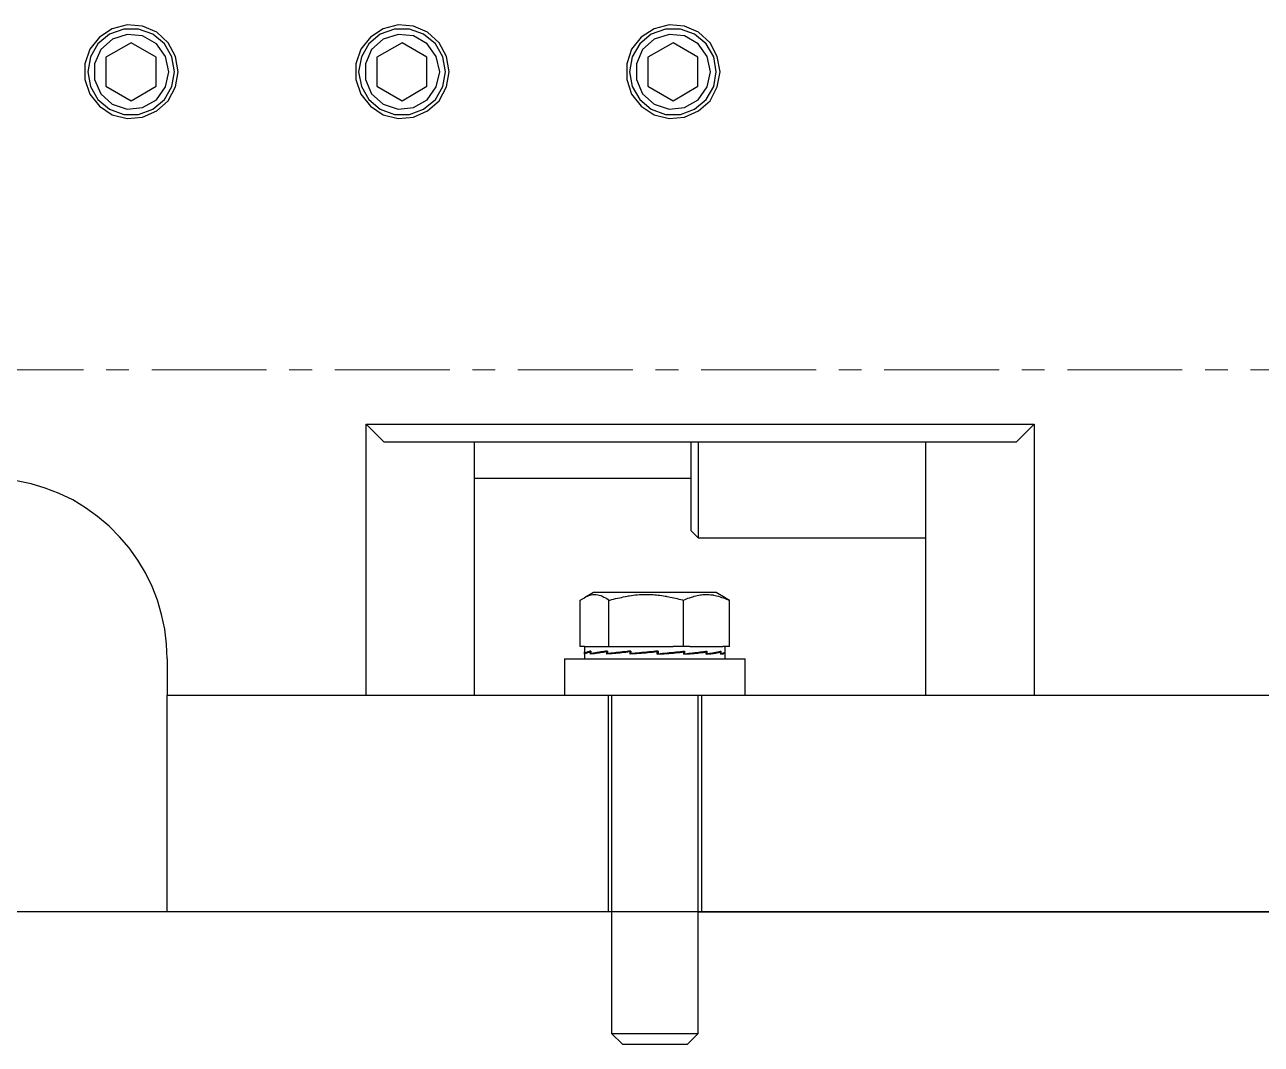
# Model space of a CAD drawing. Header units: millimetres. Extents: x -211 to 45495, y 24 to 52952.
# Drawn here: x 9509.3 to 9851.7, y 33932.7 to 34214.8 of the extents above; entities that cross this region are included whole.
import ezdxf

# ---------------------------------------------------------------- set-up
doc = ezdxf.new("R2010")
doc.units = ezdxf.units.MM
doc.linetypes.add('CENTER', pattern=[50.7, 31.8, -6.3, 6.3, -6.3])
doc.layers.add('Layer2', color=7, linetype='Continuous')

# ---------------------------------------------------------------- blocks, each defined once
blk = doc.blocks.new('BLKF2389')
at = {"layer": 'Layer2', "color": 3, "linetype": 'Continuous', "lineweight": 25}
blk.add_line((10063.79, 33969.27), (8863.79, 33969.27), dxfattribs=at)
blk = doc.blocks.new('BLKF2522')
at = {"layer": 'Layer2', "color": 3, "linetype": 'Continuous', "lineweight": 25}
for p, q in [((9507.03, 34088.62), (9502.9, 34089.14)), ((9511.08, 34087.76), (9507.03, 34088.62)), ((9515.04, 34086.56), (9511.08, 34087.76)), ((9518.91, 34085.09), (9515.04, 34086.56)), ((9522.62, 34083.28), (9518.91, 34085.09)), ((9526.15, 34081.13), (9522.62, 34083.28)), ((9529.51, 34078.72), (9526.15, 34081.13)), ((9532.69, 34076.05), (9529.51, 34078.72)), ((9535.62, 34073.12), (9532.69, 34076.05)), ((9538.29, 34070.02), (9535.62, 34073.12)), ((9540.61, 34066.66), (9538.29, 34070.02)), ((9542.77, 34063.13), (9540.61, 34066.66)), ((9544.58, 34059.34), (9542.77, 34063.13)), ((9546.13, 34055.55), (9544.58, 34059.34)), ((9547.24, 34051.59), (9546.13, 34055.55)), ((9548.11, 34047.55), (9547.24, 34051.59)), ((9548.62, 34043.41), (9548.11, 34047.55)), ((9548.79, 34039.28), (9548.62, 34043.41))]:
    blk.add_line(p, q, dxfattribs=at)
blk = doc.blocks.new('BLKF2638')
at = {"layer": 'Layer2', "color": 3, "linetype": 'Continuous', "lineweight": 25}
for p, q in [((9683.56, 34210.82), (9680.38, 34207.89)), ((9687.7, 34212.11), (9683.56, 34210.82)), ((9692, 34211.68), (9687.7, 34212.11)), ((9695.79, 34209.53), (9692, 34211.68)), ((9680.38, 34207.89), (9678.66, 34203.93)), ((9698.29, 34206), (9695.79, 34209.53)), ((9678.66, 34203.93), (9678.66, 34199.62)), ((9699.15, 34201.78), (9698.29, 34206)), ((9678.66, 34199.62), (9680.38, 34195.66)), ((9695.79, 34194.03), (9698.29, 34197.56)), ((9680.38, 34195.66), (9683.56, 34192.82)), ((9692, 34191.87), (9695.79, 34194.03)), ((9683.56, 34192.82), (9687.7, 34191.44)), ((9687.7, 34191.44), (9692, 34191.87))]:
    blk.add_line(p, q, dxfattribs=at)
blk = doc.blocks.new('BLKF2639')
at = {"layer": 'Layer2', "color": 3, "linetype": 'Continuous', "lineweight": 25}
for p, q in [((9682.79, 34212.2), (9679.6, 34209.53)), ((9686.75, 34213.57), (9682.79, 34212.2)), ((9690.88, 34213.57), (9686.75, 34213.57)), ((9694.76, 34212.2), (9690.88, 34213.57)), ((9697.94, 34209.53), (9694.76, 34212.2)), ((9679.6, 34209.53), (9677.54, 34205.91)), ((9700.1, 34205.91), (9697.94, 34209.53)), ((9677.54, 34205.91), (9676.76, 34201.78)), ((9700.79, 34201.78), (9700.1, 34205.91)), ((9676.76, 34201.78), (9677.54, 34197.73)), ((9677.54, 34197.73), (9679.6, 34194.11)), ((9697.94, 34194.11), (9700.1, 34197.73)), ((9679.6, 34194.11), (9682.79, 34191.44)), ((9694.76, 34191.44), (9697.94, 34194.11)), ((9682.79, 34191.44), (9686.75, 34189.98)), ((9686.75, 34189.98), (9690.88, 34189.98)), ((9690.88, 34189.98), (9694.76, 34191.44))]:
    blk.add_line(p, q, dxfattribs=at)
blk = doc.blocks.new('BLKF2640')
at = {"layer": 'Layer2', "color": 3, "linetype": 'Continuous', "lineweight": 25}
for p, q in [((9608.56, 34210.82), (9605.37, 34207.89)), ((9612.69, 34212.11), (9608.56, 34210.82)), ((9617, 34211.68), (9612.69, 34212.11)), ((9620.79, 34209.53), (9617, 34211.68)), ((9605.37, 34207.89), (9603.65, 34203.93)), ((9623.28, 34206), (9620.79, 34209.53)), ((9603.65, 34203.93), (9603.65, 34199.62)), ((9624.23, 34201.78), (9623.28, 34206)), ((9603.65, 34199.62), (9605.37, 34195.66)), ((9620.79, 34194.03), (9623.28, 34197.56)), ((9605.37, 34195.66), (9608.56, 34192.82)), ((9617, 34191.87), (9620.79, 34194.03)), ((9608.56, 34192.82), (9612.69, 34191.44)), ((9612.69, 34191.44), (9617, 34191.87))]:
    blk.add_line(p, q, dxfattribs=at)
blk = doc.blocks.new('BLKF2641')
at = {"layer": 'Layer2', "color": 3, "linetype": 'Continuous', "lineweight": 25}
for p, q in [((9607.78, 34212.2), (9604.6, 34209.53)), ((9611.74, 34213.57), (9607.78, 34212.2)), ((9615.88, 34213.57), (9611.74, 34213.57)), ((9619.75, 34212.2), (9615.88, 34213.57)), ((9623.03, 34209.53), (9619.75, 34212.2)), ((9604.6, 34209.53), (9602.53, 34205.91)), ((9625.09, 34205.91), (9623.03, 34209.53)), ((9602.53, 34205.91), (9601.76, 34201.78)), ((9625.78, 34201.78), (9625.09, 34205.91)), ((9601.76, 34201.78), (9602.53, 34197.73)), ((9602.53, 34197.73), (9604.6, 34194.11)), ((9623.03, 34194.11), (9625.09, 34197.73)), ((9604.6, 34194.11), (9607.78, 34191.44)), ((9619.75, 34191.44), (9623.03, 34194.11)), ((9607.78, 34191.44), (9611.74, 34189.98)), ((9611.74, 34189.98), (9615.88, 34189.98)), ((9615.88, 34189.98), (9619.75, 34191.44))]:
    blk.add_line(p, q, dxfattribs=at)
blk = doc.blocks.new('BLKF2642')
at = {"layer": 'Layer2', "color": 3, "linetype": 'Continuous', "lineweight": 25}
for p, q in [((9533.64, 34210.82), (9530.37, 34207.89)), ((9537.69, 34212.11), (9533.64, 34210.82)), ((9541.99, 34211.68), (9537.69, 34212.11)), ((9545.78, 34209.53), (9541.99, 34211.68)), ((9530.37, 34207.89), (9528.64, 34203.93)), ((9548.28, 34206), (9545.78, 34209.53)), ((9528.64, 34203.93), (9528.64, 34199.62)), ((9549.23, 34201.78), (9548.28, 34206)), ((9528.64, 34199.62), (9530.37, 34195.66)), ((9545.78, 34194.03), (9548.28, 34197.56)), ((9530.37, 34195.66), (9533.55, 34192.82)), ((9541.99, 34191.87), (9545.78, 34194.03)), ((9533.55, 34192.82), (9537.69, 34191.44)), ((9537.69, 34191.44), (9541.99, 34191.87))]:
    blk.add_line(p, q, dxfattribs=at)
blk = doc.blocks.new('BLKF2643')
at = {"layer": 'Layer2', "color": 3, "linetype": 'Continuous', "lineweight": 25}
for p, q in [((9532.78, 34212.2), (9529.59, 34209.53)), ((9536.74, 34213.57), (9532.78, 34212.2)), ((9540.87, 34213.57), (9536.74, 34213.57)), ((9544.83, 34212.2), (9540.87, 34213.57)), ((9548.02, 34209.53), (9544.83, 34212.2)), ((9529.59, 34209.53), (9527.52, 34205.91)), ((9550.09, 34205.91), (9548.02, 34209.53)), ((9527.52, 34205.91), (9526.84, 34201.78)), ((9550.78, 34201.78), (9550.09, 34205.91)), ((9526.84, 34201.78), (9527.52, 34197.73)), ((9527.52, 34197.73), (9529.59, 34194.11)), ((9548.02, 34194.11), (9550.09, 34197.73)), ((9529.59, 34194.11), (9532.78, 34191.44)), ((9544.83, 34191.44), (9548.02, 34194.11)), ((9532.78, 34191.44), (9536.74, 34189.98)), ((9536.74, 34189.98), (9540.87, 34189.98)), ((9540.87, 34189.98), (9544.83, 34191.44))]:
    blk.add_line(p, q, dxfattribs=at)
blk = doc.blocks.new('BLKF2824')
at = {"layer": 'Layer2', "color": 3, "linetype": 'Continuous', "lineweight": 25}
for p, q in [((9702.08, 34040.57), (9702.25, 34040.66)), ((9702.25, 34040.66), (9702.42, 34040.66)), ((9702.42, 34040.66), (9702.59, 34040.74)), ((9702.59, 34040.74), (9702.77, 34040.74)), ((9702.77, 34040.74), (9702.85, 34040.83)), ((9702.85, 34040.83), (9702.94, 34040.91)), ((9702.94, 34040.91), (9703.11, 34040.91)), ((9703.11, 34040.91), (9703.11, 34041)), ((9703.11, 34041), (9703.2, 34041)), ((9703.2, 34041), (9703.28, 34041.09))]:
    blk.add_line(p, q, dxfattribs=at)
blk = doc.blocks.new('BLKF2825')
at = {"layer": 'Layer2', "color": 3, "linetype": 'Continuous', "lineweight": 25}
for p, q in [((9664.45, 34040.74), (9664.36, 34040.66)), ((9664.53, 34040.83), (9664.45, 34040.74)), ((9664.7, 34040.83), (9664.53, 34040.83)), ((9664.79, 34040.91), (9664.7, 34040.83)), ((9664.96, 34040.91), (9664.79, 34040.91)), ((9665.14, 34041), (9664.96, 34040.91)), ((9665.31, 34041.09), (9665.14, 34041)), ((9665.57, 34041.09), (9665.31, 34041.09)), ((9665.82, 34041.17), (9665.57, 34041.09)), ((9666, 34041.26), (9665.82, 34041.17))]:
    blk.add_line(p, q, dxfattribs=at)
blk = doc.blocks.new('BLKF2826')
at = {"layer": 'Layer2', "color": 3, "linetype": 'Continuous', "lineweight": 25}
for p, q in [((9666.6, 34040.66), (9666.34, 34040.66)), ((9666.94, 34040.74), (9666.6, 34040.66)), ((9667.2, 34040.83), (9666.94, 34040.74)), ((9667.55, 34040.83), (9667.2, 34040.83)), ((9667.98, 34040.91), (9667.55, 34040.83)), ((9668.32, 34040.91), (9667.98, 34040.91)), ((9668.75, 34041), (9668.32, 34040.91)), ((9669.1, 34041.09), (9668.75, 34041)), ((9669.53, 34041.09), (9669.1, 34041.09)), ((9670.04, 34041.17), (9669.53, 34041.09)), ((9670.47, 34041.26), (9670.04, 34041.17))]:
    blk.add_line(p, q, dxfattribs=at)
blk = doc.blocks.new('BLKF2827')
at = {"layer": 'Layer2', "color": 3, "linetype": 'Continuous', "lineweight": 25}
for p, q in [((9671.42, 34040.66), (9670.9, 34040.66)), ((9671.94, 34040.74), (9671.42, 34040.66)), ((9672.45, 34040.83), (9671.94, 34040.74)), ((9672.97, 34040.83), (9672.45, 34040.83)), ((9673.49, 34040.91), (9672.97, 34040.83)), ((9674.09, 34040.91), (9673.49, 34040.91)), ((9674.61, 34041), (9674.09, 34040.91)), ((9675.21, 34041.09), (9674.61, 34041)), ((9675.73, 34041.09), (9675.21, 34041.09)), ((9676.33, 34041.17), (9675.73, 34041.09)), ((9676.93, 34041.26), (9676.33, 34041.17))]:
    blk.add_line(p, q, dxfattribs=at)
blk = doc.blocks.new('BLKF2828')
at = {"layer": 'Layer2', "color": 3, "linetype": 'Continuous', "lineweight": 25}
for p, q in [((9678.14, 34040.66), (9677.54, 34040.66)), ((9678.74, 34040.74), (9678.14, 34040.66)), ((9679.34, 34040.83), (9678.74, 34040.74)), ((9680.03, 34040.83), (9679.34, 34040.83)), ((9680.64, 34040.91), (9680.03, 34040.83)), ((9681.24, 34040.91), (9680.64, 34040.91)), ((9681.93, 34041), (9681.24, 34040.91)), ((9682.53, 34041.09), (9681.93, 34041)), ((9683.13, 34041.09), (9682.53, 34041.09)), ((9683.82, 34041.17), (9683.13, 34041.09)), ((9684.42, 34041.26), (9683.82, 34041.17))]:
    blk.add_line(p, q, dxfattribs=at)
blk = doc.blocks.new('BLKF2829')
at = {"layer": 'Layer2', "color": 3, "linetype": 'Continuous', "lineweight": 25}
for p, q in [((9684.42, 34040.57), (9685.11, 34040.66)), ((9685.11, 34040.66), (9685.72, 34040.66)), ((9685.72, 34040.66), (9686.32, 34040.74)), ((9686.32, 34040.74), (9687.01, 34040.83)), ((9687.01, 34040.83), (9687.61, 34040.83)), ((9687.61, 34040.83), (9688.21, 34040.91)), ((9688.21, 34040.91), (9688.82, 34040.91)), ((9688.82, 34040.91), (9689.51, 34041)), ((9689.51, 34041), (9690.11, 34041.09)), ((9690.11, 34041.09), (9690.71, 34041.09)), ((9690.71, 34041.09), (9691.23, 34041.17))]:
    blk.add_line(p, q, dxfattribs=at)
blk = doc.blocks.new('BLKF2830')
at = {"layer": 'Layer2', "color": 3, "linetype": 'Continuous', "lineweight": 25}
for p, q in [((9691.83, 34040.57), (9692.43, 34040.66)), ((9692.43, 34040.66), (9693.04, 34040.66)), ((9693.04, 34040.66), (9693.55, 34040.74)), ((9693.55, 34040.74), (9694.07, 34040.83)), ((9694.07, 34040.83), (9694.67, 34040.83)), ((9694.67, 34040.83), (9695.19, 34040.91)), ((9695.19, 34040.91), (9695.71, 34040.91)), ((9695.71, 34040.91), (9696.14, 34041)), ((9696.14, 34041), (9696.65, 34041.09)), ((9696.65, 34041.09), (9697.17, 34041.09)), ((9697.17, 34041.09), (9697.6, 34041.17))]:
    blk.add_line(p, q, dxfattribs=at)
blk = doc.blocks.new('BLKF2831')
at = {"layer": 'Layer2', "color": 3, "linetype": 'Continuous', "lineweight": 25}
for p, q in [((9698.03, 34040.57), (9698.46, 34040.66)), ((9698.46, 34040.66), (9698.89, 34040.66)), ((9698.89, 34040.66), (9699.24, 34040.74)), ((9699.24, 34040.74), (9699.67, 34040.83)), ((9699.67, 34040.83), (9700.01, 34040.83)), ((9700.01, 34040.83), (9700.36, 34040.91)), ((9700.36, 34040.91), (9700.7, 34040.91)), ((9700.7, 34040.91), (9700.96, 34041)), ((9700.96, 34041), (9701.3, 34041.09)), ((9701.3, 34041.09), (9701.56, 34041.09)), ((9701.56, 34041.09), (9701.82, 34041.17))]:
    blk.add_line(p, q, dxfattribs=at)
blk = doc.blocks.new('BLKF2832')
at = {"layer": 'Layer2', "color": 3, "linetype": 'Continuous', "lineweight": 25}
for p, q in [((9702.08, 34040.74), (9702.34, 34040.83)), ((9702.34, 34040.83), (9702.51, 34040.91)), ((9702.51, 34040.91), (9702.59, 34040.91)), ((9702.59, 34040.91), (9702.77, 34041)), ((9702.77, 34041), (9702.85, 34041)), ((9702.85, 34041), (9703.03, 34041.09)), ((9703.03, 34041.09), (9703.11, 34041.09)), ((9703.11, 34041.09), (9703.2, 34041.17)), ((9703.2, 34041.17), (9703.2, 34041.26)), ((9703.2, 34041.26), (9703.28, 34041.26))]:
    blk.add_line(p, q, dxfattribs=at)
blk = doc.blocks.new('BLKF2833')
at = {"layer": 'Layer2', "color": 3, "linetype": 'Continuous', "lineweight": 25}
for p, q in [((9698.2, 34040.74), (9698.63, 34040.83)), ((9698.63, 34040.83), (9698.98, 34040.91)), ((9698.98, 34040.91), (9699.41, 34040.91)), ((9699.41, 34040.91), (9699.75, 34041)), ((9699.75, 34041), (9700.1, 34041.09)), ((9700.1, 34041.09), (9700.44, 34041.09)), ((9700.44, 34041.09), (9700.79, 34041.17)), ((9700.79, 34041.17), (9701.13, 34041.26)), ((9701.13, 34041.26), (9701.39, 34041.26)), ((9701.39, 34041.26), (9701.65, 34041.35)), ((9701.65, 34041.35), (9701.91, 34041.43))]:
    blk.add_line(p, q, dxfattribs=at)
blk = doc.blocks.new('BLKF2834')
at = {"layer": 'Layer2', "color": 3, "linetype": 'Continuous', "lineweight": 25}
for p, q in [((9692, 34040.74), (9692.61, 34040.83)), ((9692.61, 34040.83), (9693.21, 34040.91)), ((9693.21, 34040.91), (9693.73, 34040.91)), ((9693.73, 34040.91), (9694.24, 34041)), ((9694.24, 34041), (9694.84, 34041.09)), ((9694.84, 34041.09), (9695.36, 34041.09)), ((9695.36, 34041.09), (9695.88, 34041.17)), ((9695.88, 34041.17), (9696.31, 34041.26)), ((9696.31, 34041.26), (9696.83, 34041.26)), ((9696.83, 34041.26), (9697.26, 34041.35)), ((9697.26, 34041.35), (9697.77, 34041.43))]:
    blk.add_line(p, q, dxfattribs=at)
blk = doc.blocks.new('BLKF2835')
at = {"layer": 'Layer2', "color": 3, "linetype": 'Continuous', "lineweight": 25}
for p, q in [((9684.68, 34040.74), (9685.29, 34040.83)), ((9685.29, 34040.83), (9685.89, 34040.91)), ((9685.89, 34040.91), (9686.58, 34040.91)), ((9686.58, 34040.91), (9687.18, 34041)), ((9687.18, 34041), (9687.78, 34041.09)), ((9687.78, 34041.09), (9688.47, 34041.09)), ((9688.47, 34041.09), (9689.07, 34041.17)), ((9689.07, 34041.17), (9689.68, 34041.26)), ((9689.68, 34041.26), (9690.28, 34041.26)), ((9690.28, 34041.26), (9690.88, 34041.35)), ((9690.88, 34041.35), (9691.49, 34041.43))]:
    blk.add_line(p, q, dxfattribs=at)
blk = doc.blocks.new('BLKF2836')
at = {"layer": 'Layer2', "color": 3, "linetype": 'Continuous', "lineweight": 25}
for p, q in [((9678.31, 34040.91), (9677.71, 34040.83)), ((9679, 34040.91), (9678.31, 34040.91)), ((9679.6, 34041), (9679, 34040.91)), ((9680.21, 34041.09), (9679.6, 34041)), ((9680.81, 34041.09), (9680.21, 34041.09)), ((9681.5, 34041.17), (9680.81, 34041.09)), ((9682.1, 34041.26), (9681.5, 34041.17)), ((9682.7, 34041.26), (9682.1, 34041.26)), ((9683.39, 34041.35), (9682.7, 34041.26)), ((9683.99, 34041.43), (9683.39, 34041.35)), ((9684.68, 34041.43), (9683.99, 34041.43))]:
    blk.add_line(p, q, dxfattribs=at)
blk = doc.blocks.new('BLKF2837')
at = {"layer": 'Layer2', "color": 3, "linetype": 'Continuous', "lineweight": 25}
for p, q in [((9671.59, 34040.91), (9671.08, 34040.83)), ((9672.11, 34040.91), (9671.59, 34040.91)), ((9672.63, 34041), (9672.11, 34040.91)), ((9673.14, 34041.09), (9672.63, 34041)), ((9673.66, 34041.09), (9673.14, 34041.09)), ((9674.26, 34041.17), (9673.66, 34041.09)), ((9674.78, 34041.26), (9674.26, 34041.17)), ((9675.38, 34041.26), (9674.78, 34041.26)), ((9675.99, 34041.35), (9675.38, 34041.26)), ((9676.5, 34041.43), (9675.99, 34041.35)), ((9677.11, 34041.43), (9676.5, 34041.43))]:
    blk.add_line(p, q, dxfattribs=at)
blk = doc.blocks.new('BLKF2838')
at = {"layer": 'Layer2', "color": 3, "linetype": 'Continuous', "lineweight": 25}
for p, q in [((9666.69, 34040.91), (9666.43, 34040.83)), ((9667.03, 34040.91), (9666.69, 34040.91)), ((9667.37, 34041), (9667.03, 34040.91)), ((9667.72, 34041.09), (9667.37, 34041)), ((9668.06, 34041.09), (9667.72, 34041.09)), ((9668.49, 34041.17), (9668.06, 34041.09)), ((9668.84, 34041.26), (9668.49, 34041.17)), ((9669.27, 34041.26), (9668.84, 34041.26)), ((9669.7, 34041.35), (9669.27, 34041.26)), ((9670.13, 34041.43), (9669.7, 34041.35)), ((9670.65, 34041.43), (9670.13, 34041.43))]:
    blk.add_line(p, q, dxfattribs=at)
blk = doc.blocks.new('BLKF2839')
at = {"layer": 'Layer2', "color": 3, "linetype": 'Continuous', "lineweight": 25}
for p, q in [((9664.45, 34040.91), (9664.36, 34040.83)), ((9664.53, 34040.91), (9664.45, 34040.91)), ((9664.62, 34041), (9664.53, 34040.91)), ((9664.7, 34041.09), (9664.62, 34041)), ((9664.88, 34041.09), (9664.7, 34041.09)), ((9665.05, 34041.17), (9664.88, 34041.09)), ((9665.22, 34041.26), (9665.05, 34041.17)), ((9665.39, 34041.26), (9665.22, 34041.26)), ((9665.65, 34041.35), (9665.39, 34041.26)), ((9665.82, 34041.43), (9665.65, 34041.35)), ((9666.08, 34041.43), (9665.82, 34041.43))]:
    blk.add_line(p, q, dxfattribs=at)
blk = doc.blocks.new('BLKF2856')
at = {"layer": 'Layer2', "color": 3, "linetype": 'Continuous', "lineweight": 25}
for p, q in [((9673.49, 34056.07), (9674, 34056.24)), ((9674, 34056.24), (9674.52, 34056.33)), ((9674.52, 34056.33), (9675.04, 34056.5)), ((9675.04, 34056.5), (9675.64, 34056.59)), ((9675.64, 34056.59), (9676.16, 34056.67)), ((9676.16, 34056.67), (9676.5, 34056.76)), ((9676.5, 34056.76), (9676.67, 34056.76)), ((9676.67, 34056.76), (9677.28, 34056.85)), ((9677.28, 34056.85), (9677.79, 34056.93)), ((9677.79, 34056.93), (9678.4, 34057.02)), ((9678.4, 34057.02), (9678.91, 34057.02)), ((9678.91, 34057.02), (9679.52, 34057.1)), ((9679.52, 34057.1), (9680.12, 34057.1)), ((9680.12, 34057.1), (9680.64, 34057.1)), ((9680.64, 34057.1), (9681.24, 34057.1)), ((9681.24, 34057.1), (9681.76, 34057.1)), ((9681.76, 34057.1), (9682.19, 34057.1)), ((9682.19, 34057.1), (9682.27, 34057.1)), ((9682.27, 34057.1), (9682.79, 34057.1)), ((9682.79, 34057.1), (9683.31, 34057.1)), ((9683.31, 34057.1), (9683.74, 34057.02)), ((9683.74, 34057.02), (9684.25, 34057.02)), ((9684.25, 34057.02), (9684.68, 34056.93)), ((9684.68, 34056.93), (9685.2, 34056.93)), ((9685.2, 34056.93), (9685.72, 34056.85)), ((9685.72, 34056.85), (9686.15, 34056.76)), ((9686.15, 34056.76), (9686.66, 34056.67)), ((9686.66, 34056.67), (9686.92, 34056.67)), ((9686.92, 34056.67), (9687.09, 34056.59)), ((9687.09, 34056.59), (9687.61, 34056.5)), ((9687.61, 34056.5), (9688.04, 34056.42)), ((9688.04, 34056.42), (9688.56, 34056.33)), ((9688.56, 34056.33), (9688.99, 34056.16)), ((9671.08, 34042.72), (9671.08, 34055.55)), ((9671.08, 34055.55), (9671.34, 34055.55)), ((9671.34, 34055.55), (9671.85, 34055.73)), ((9671.85, 34055.73), (9672.37, 34055.81)), ((9672.37, 34055.81), (9672.89, 34055.98)), ((9672.89, 34055.98), (9673.49, 34056.07)), ((9688.99, 34056.16), (9689.51, 34056.07)), ((9689.51, 34056.07), (9689.94, 34055.98)), ((9689.94, 34055.98), (9690.45, 34055.81)), ((9690.45, 34055.81), (9690.97, 34055.73)), ((9690.97, 34055.73), (9691.4, 34055.64))]:
    blk.add_line(p, q, dxfattribs=at)
blk = doc.blocks.new('BLKF2857')
at = {"layer": 'Layer2', "color": 3, "linetype": 'Continuous', "lineweight": 25}
for p, q in [((9664.27, 34056.24), (9664.36, 34056.24)), ((9664.36, 34056.24), (9664.7, 34056.5)), ((9664.7, 34056.5), (9665.14, 34056.67)), ((9665.14, 34056.67), (9665.31, 34056.76)), ((9665.31, 34056.76), (9665.74, 34056.93)), ((9665.74, 34056.93), (9666.17, 34057.02)), ((9666.17, 34057.02), (9666.6, 34057.1)), ((9666.6, 34057.1), (9667.03, 34057.1)), ((9667.03, 34057.1), (9667.46, 34057.1)), ((9667.46, 34057.1), (9667.98, 34057.02)), ((9667.98, 34057.02), (9668.41, 34056.93)), ((9668.41, 34056.93), (9668.84, 34056.85)), ((9668.84, 34056.85), (9669.18, 34056.67)), ((9669.18, 34056.67), (9669.27, 34056.67)), ((9669.27, 34056.67), (9669.35, 34056.59)), ((9669.35, 34056.59), (9669.7, 34056.42)), ((9669.7, 34056.42), (9670.13, 34056.16)), ((9670.13, 34056.16), (9670.47, 34055.98)), ((9670.47, 34055.98), (9670.82, 34055.73))]:
    blk.add_line(p, q, dxfattribs=at)
blk = doc.blocks.new('BLKF2858')
at = {"layer": 'Layer2', "color": 3, "linetype": 'Continuous', "lineweight": 25}
for p, q in [((9693.29, 34056.16), (9693.38, 34056.24)), ((9693.38, 34056.24), (9693.47, 34056.24)), ((9693.47, 34056.24), (9693.9, 34056.42)), ((9693.9, 34056.42), (9694.33, 34056.5)), ((9694.33, 34056.5), (9694.67, 34056.67)), ((9694.67, 34056.67), (9695.1, 34056.76)), ((9695.1, 34056.76), (9695.53, 34056.85)), ((9695.53, 34056.85), (9695.96, 34056.93)), ((9695.96, 34056.93), (9696.39, 34057.02)), ((9696.39, 34057.02), (9696.57, 34057.02)), ((9696.57, 34057.02), (9696.65, 34057.02)), ((9696.65, 34057.02), (9697.08, 34057.1)), ((9697.08, 34057.1), (9697.51, 34057.1)), ((9697.51, 34057.1), (9697.94, 34057.1)), ((9697.94, 34057.1), (9698.38, 34057.1)), ((9698.38, 34057.1), (9698.81, 34057.1)), ((9698.81, 34057.1), (9699.24, 34057.02)), ((9699.24, 34057.02), (9699.67, 34057.02)), ((9699.67, 34057.02), (9699.84, 34057.02)), ((9699.84, 34057.02), (9700.01, 34056.93)), ((9700.01, 34056.93), (9700.44, 34056.85)), ((9700.44, 34056.85), (9700.87, 34056.76)), ((9700.87, 34056.76), (9701.39, 34056.67)), ((9701.39, 34056.67), (9701.82, 34056.5)), ((9701.82, 34056.5), (9702.25, 34056.33)), ((9702.25, 34056.33), (9702.77, 34056.16)), ((9691.74, 34055.55), (9692.18, 34055.73)), ((9692.18, 34055.73), (9692.52, 34055.9)), ((9692.52, 34055.9), (9692.95, 34056.07)), ((9692.95, 34056.07), (9693.29, 34056.16)), ((9702.77, 34056.16), (9703.2, 34055.98)), ((9703.2, 34055.98), (9703.63, 34055.81)), ((9703.63, 34055.81), (9704.06, 34055.64))]:
    blk.add_line(p, q, dxfattribs=at)
blk = doc.blocks.new('BLKF2864')
at = {"layer": 'Layer2', "color": 3, "linetype": 'Continuous', "lineweight": 25}
for p, q in [((9537.69, 34214.78), (9533.55, 34213.66)), ((9541.99, 34214.43), (9537.69, 34214.78)), ((9545.87, 34212.71), (9541.99, 34214.43)), ((9530.02, 34211.33), (9527.35, 34207.98)), ((9533.55, 34213.66), (9530.02, 34211.33)), ((9549.05, 34209.78), (9545.87, 34212.71)), ((9527.35, 34207.98), (9525.97, 34203.93)), ((9551.12, 34206), (9549.05, 34209.78)), ((9525.97, 34203.93), (9525.97, 34199.62)), ((9551.81, 34201.78), (9551.12, 34206)), ((9525.97, 34199.62), (9527.35, 34195.58)), ((9549.05, 34193.77), (9551.12, 34197.56)), ((9527.35, 34195.58), (9530.02, 34192.22)), ((9545.87, 34190.93), (9549.05, 34193.77)), ((9530.02, 34192.22), (9533.55, 34189.89)), ((9533.55, 34189.89), (9537.69, 34188.86)), ((9541.99, 34189.2), (9545.87, 34190.93)), ((9537.69, 34188.86), (9541.99, 34189.2))]:
    blk.add_line(p, q, dxfattribs=at)
blk = doc.blocks.new('BLKF2865')
at = {"layer": 'Layer2', "color": 3, "linetype": 'Continuous', "lineweight": 25}
for p, q in [((9612.69, 34214.78), (9608.56, 34213.66)), ((9617, 34214.43), (9612.69, 34214.78)), ((9620.87, 34212.71), (9617, 34214.43)), ((9605.03, 34211.33), (9602.36, 34207.98)), ((9608.56, 34213.66), (9605.03, 34211.33)), ((9624.06, 34209.78), (9620.87, 34212.71)), ((9602.36, 34207.98), (9600.98, 34203.93)), ((9626.13, 34206), (9624.06, 34209.78)), ((9600.98, 34203.93), (9600.98, 34199.62)), ((9626.81, 34201.78), (9626.13, 34206)), ((9600.98, 34199.62), (9602.36, 34195.58)), ((9624.06, 34193.77), (9626.13, 34197.56)), ((9602.36, 34195.58), (9605.03, 34192.22)), ((9620.87, 34190.93), (9624.06, 34193.77)), ((9605.03, 34192.22), (9608.56, 34189.89)), ((9608.56, 34189.89), (9612.69, 34188.86)), ((9617, 34189.2), (9620.87, 34190.93)), ((9612.69, 34188.86), (9617, 34189.2))]:
    blk.add_line(p, q, dxfattribs=at)
blk = doc.blocks.new('BLKF2866')
at = {"layer": 'Layer2', "color": 3, "linetype": 'Continuous', "lineweight": 25}
for p, q in [((9687.7, 34214.78), (9683.56, 34213.66)), ((9692, 34214.43), (9687.7, 34214.78)), ((9695.88, 34212.71), (9692, 34214.43)), ((9679.95, 34211.33), (9677.36, 34207.98)), ((9683.56, 34213.66), (9679.95, 34211.33)), ((9699.06, 34209.78), (9695.88, 34212.71)), ((9677.36, 34207.98), (9675.99, 34203.93)), ((9701.04, 34206), (9699.06, 34209.78)), ((9675.99, 34203.93), (9675.99, 34199.62)), ((9701.82, 34201.78), (9701.04, 34206)), ((9675.99, 34199.62), (9677.36, 34195.58)), ((9699.06, 34193.77), (9701.04, 34197.56)), ((9677.36, 34195.58), (9679.95, 34192.22)), ((9695.88, 34190.93), (9699.06, 34193.77)), ((9679.95, 34192.22), (9683.56, 34189.89)), ((9683.56, 34189.89), (9687.7, 34188.86)), ((9692, 34189.2), (9695.88, 34190.93)), ((9687.7, 34188.86), (9692, 34189.2))]:
    blk.add_line(p, q, dxfattribs=at)
blk = doc.blocks.new('BLKF2465')
at = {"layer": 'Layer2', "color": 3, "linetype": 'Continuous', "lineweight": 25}
for p, q in [((9538.81, 34209.78), (9531.83, 34205.82)), ((9545.69, 34205.82), (9538.81, 34209.78)), ((9613.81, 34209.78), (9606.84, 34205.82)), ((9620.7, 34205.82), (9613.81, 34209.78)), ((9688.82, 34209.78), (9681.84, 34205.82)), ((9695.71, 34205.82), (9688.82, 34209.78)), ((9531.83, 34205.82), (9531.83, 34197.81)), ((9545.69, 34197.81), (9545.69, 34205.82)), ((9606.84, 34205.82), (9606.84, 34197.81)), ((9620.7, 34197.81), (9620.7, 34205.82)), ((9681.84, 34205.82), (9681.84, 34197.81)), ((9695.71, 34197.81), (9695.71, 34205.82)), ((9548.28, 34197.56), (9549.23, 34201.78)), ((9550.09, 34197.73), (9550.78, 34201.78)), ((9551.12, 34197.56), (9551.81, 34201.78)), ((9623.28, 34197.56), (9624.23, 34201.78)), ((9625.09, 34197.73), (9625.78, 34201.78)), ((9626.13, 34197.56), (9626.81, 34201.78)), ((9698.29, 34197.56), (9699.15, 34201.78)), ((9700.1, 34197.73), (9700.79, 34201.78)), ((9701.04, 34197.56), (9701.82, 34201.78)), ((9531.83, 34197.81), (9538.81, 34193.77)), ((9538.81, 34193.77), (9545.69, 34197.81)), ((9606.84, 34197.81), (9613.81, 34193.77)), ((9613.81, 34193.77), (9620.7, 34197.81)), ((9681.84, 34197.81), (9688.82, 34193.77)), ((9688.82, 34193.77), (9695.71, 34197.81)), ((9603.82, 34104.29), (9788.79, 34104.29)), ((9603.82, 34029.29), (9603.82, 34104.29)), ((9608.82, 34099.3), (9603.82, 34104.29)), ((9788.79, 34104.29), (9783.8, 34099.3)), ((9788.79, 34104.29), (9788.79, 34029.29)), ((9783.8, 34099.3), (9608.82, 34099.3)), ((9633.79, 34099.3), (9633.79, 34029.29)), ((9693.81, 34074.76), (9693.81, 34099.3)), ((9695.79, 34099.3), (9695.79, 34072.78)), ((9758.83, 34029.29), (9758.83, 34099.3)), ((9633.79, 34089.31), (9693.81, 34089.31)), ((9693.81, 34074.76), (9695.79, 34072.78)), ((9695.79, 34072.78), (9758.83, 34072.78)), ((9663.15, 34055.55), (9664.27, 34056.24)), ((9666.77, 34057.71), (9664.27, 34056.24)), ((9700.79, 34057.71), (9666.77, 34057.71)), ((9703.28, 34056.24), (9700.79, 34057.71)), ((9704.4, 34055.55), (9703.28, 34056.24)), ((9663.15, 34042.72), (9663.15, 34055.55)), ((9670.82, 34055.73), (9671.08, 34055.55)), ((9691.4, 34055.64), (9691.74, 34055.55)), ((9691.74, 34042.72), (9691.74, 34055.55)), ((9704.06, 34055.64), (9704.4, 34055.55)), ((9704.4, 34042.72), (9704.4, 34055.55)), ((9664.27, 34042.72), (9663.15, 34042.72)), ((9664.27, 34042.72), (9670.04, 34042.72)), ((9664.27, 34042.72), (9664.27, 34041.35)), ((9670.04, 34042.72), (9674, 34042.72)), ((9674, 34042.72), (9688.82, 34042.72)), ((9693.47, 34042.72), (9688.82, 34042.72)), ((9693.47, 34042.72), (9702.59, 34042.72)), ((9704.4, 34042.72), (9702.59, 34042.72)), ((9703.28, 34041.35), (9703.28, 34042.72)), ((9548.79, 34039.28), (9548.79, 34029.29)), ((9658.76, 34039.28), (9658.76, 34029.29)), ((9658.76, 34039.28), (9708.79, 34039.28)), ((9664.27, 34041.43), (9664.27, 34041.35)), ((9664.27, 34041.43), (9664.27, 34041)), ((9664.27, 34041.35), (9664.27, 34041.26)), ((9664.27, 34041.26), (9664.27, 34041.17)), ((9664.27, 34040.57), (9664.27, 34041.26)), ((9664.27, 34041.17), (9664.27, 34039.28)), ((9664.27, 34041), (9664.27, 34040.74)), ((9664.36, 34040.83), (9664.27, 34040.74)), ((9664.53, 34040.83), (9664.27, 34040.74)), ((9664.36, 34040.66), (9664.27, 34040.57)), ((9666, 34040.57), (9666, 34041.26)), ((9666.08, 34041.26), (9666, 34041.26)), ((9666.34, 34040.66), (9666, 34040.57)), ((9666.08, 34041.43), (9666.08, 34041)), ((9666.08, 34041), (9666.08, 34040.74)), ((9666.43, 34040.83), (9666.08, 34040.74)), ((9667.29, 34040.83), (9666.08, 34040.74)), ((9667.12, 34040.83), (9667.12, 34040.74)), ((9670.65, 34041.35), (9667.29, 34040.83)), ((9670.47, 34040.57), (9670.47, 34041.26)), ((9670.65, 34041.26), (9670.47, 34041.26)), ((9670.9, 34040.66), (9670.47, 34040.57)), ((9670.65, 34041.43), (9670.65, 34041)), ((9670.65, 34041), (9670.65, 34040.74)), ((9671.08, 34040.83), (9670.65, 34040.74)), ((9671.51, 34040.83), (9670.65, 34040.74)), ((9671.34, 34040.83), (9671.34, 34040.66)), ((9677.11, 34041.35), (9671.51, 34040.83)), ((9676.93, 34040.57), (9676.93, 34041.26)), ((9677.11, 34041.26), (9676.93, 34041.26)), ((9677.54, 34040.66), (9676.93, 34040.57)), ((9677.11, 34041.43), (9677.11, 34041)), ((9677.11, 34041), (9677.11, 34040.74)), ((9677.71, 34040.83), (9677.11, 34040.74)), ((9677.54, 34040.83), (9677.11, 34040.74)), ((9677.36, 34040.83), (9677.36, 34040.57)), ((9684.6, 34041.43), (9677.54, 34040.83)), ((9684.42, 34040.57), (9684.42, 34041.26)), ((9684.42, 34040.57), (9691.31, 34041.17)), ((9684.68, 34041), (9684.42, 34041)), ((9684.6, 34041.43), (9684.68, 34041.43)), ((9684.6, 34041), (9684.6, 34041.43)), ((9684.6, 34040.83), (9684.6, 34041)), ((9684.6, 34040.83), (9684.68, 34040.74)), ((9684.68, 34041.43), (9684.68, 34041)), ((9684.68, 34041), (9684.68, 34040.74)), ((9691.23, 34041.17), (9691.83, 34041.26)), ((9691.31, 34041.17), (9691.83, 34041.26)), ((9691.49, 34041.43), (9692, 34041.43)), ((9691.57, 34041.26), (9691.57, 34041.43)), ((9691.83, 34040.57), (9691.83, 34041.26)), ((9691.83, 34040.66), (9697.17, 34041.17)), ((9691.83, 34041), (9692, 34041)), ((9691.83, 34040.83), (9692, 34040.74)), ((9692, 34041.43), (9692, 34041)), ((9692, 34041), (9692, 34040.74)), ((9697.17, 34041.17), (9698.03, 34041.26)), ((9697.34, 34041.26), (9697.34, 34041.35)), ((9697.6, 34041.17), (9698.03, 34041.26)), ((9697.77, 34041.43), (9698.2, 34041.43)), ((9698.03, 34040.57), (9698.03, 34041.26)), ((9698.03, 34041), (9698.2, 34041)), ((9698.03, 34040.74), (9698.89, 34040.91)), ((9698.03, 34040.83), (9698.2, 34040.74)), ((9698.2, 34041.43), (9698.2, 34041)), ((9698.2, 34041), (9698.2, 34040.74)), ((9701.04, 34041.17), (9702.08, 34041.26)), ((9701.82, 34041.17), (9702.08, 34041.26)), ((9701.91, 34041.43), (9702.08, 34041.43)), ((9702.08, 34041.43), (9702.08, 34041)), ((9702.08, 34040.57), (9702.08, 34041.26)), ((9702.08, 34041), (9702.08, 34040.74)), ((9703.2, 34041.26), (9703.28, 34041.26)), ((9703.28, 34041.26), (9703.28, 34041.35)), ((9703.28, 34041.17), (9703.28, 34041.26)), ((9703.28, 34041.09), (9703.28, 34041.17)), ((9703.28, 34039.28), (9703.28, 34041.17)), ((9708.79, 34029.29), (9708.79, 34039.28)), ((9548.79, 33969.27), (9548.79, 34029.29)), ((9548.79, 34029.29), (9670.82, 34029.29)), ((9548.79, 34029.29), (9603.82, 34029.29)), ((9670.82, 34029.29), (9670.82, 33969.27)), ((9670.82, 34029.29), (9696.83, 34029.29)), ((9671.77, 34029.29), (9671.77, 33935.68)), ((9695.79, 33935.68), (9695.79, 34029.29)), ((9696.83, 34029.29), (9977.82, 34029.29)), ((9696.83, 33969.27), (9696.83, 34029.29)), ((9788.79, 34029.29), (9977.82, 34029.29)), ((9671.77, 33969.27), (9548.79, 33969.27)), ((9695.79, 33969.27), (10143.76, 33969.27)), ((9671.77, 33935.68), (9695.79, 33935.68)), ((9671.77, 33935.68), (9674.78, 33932.67)), ((9692.78, 33932.67), (9695.79, 33935.68)), ((9674.78, 33932.67), (9692.78, 33932.67))]:
    blk.add_line(p, q, dxfattribs=at)
at = {"layer": 'Layer2', "color": 7, "linetype": 'CENTER', "lineweight": 13}
blk.add_line((10286.09, 34119.28), (8346.09, 34119.28), dxfattribs=at)
at = {"layer": 'Layer2', "color": 3, "linetype": 'Continuous', "lineweight": 25}
for name in ['BLKF2864', 'BLKF2865', 'BLKF2866', 'BLKF2643', 'BLKF2642', 'BLKF2641', 'BLKF2640', 'BLKF2639', 'BLKF2638', 'BLKF2522', 'BLKF2857', 'BLKF2856', 'BLKF2858', 'BLKF2839', 'BLKF2825', 'BLKF2826', 'BLKF2838', 'BLKF2827', 'BLKF2837', 'BLKF2828', 'BLKF2836', 'BLKF2829', 'BLKF2835', 'BLKF2830', 'BLKF2834', 'BLKF2831', 'BLKF2833', 'BLKF2832', 'BLKF2824']:
    blk.add_blockref(name, (0, 0), dxfattribs=at)

msp = doc.modelspace()

# ---------------------------------------------------------------- block references
at = {"layer": 'Layer2', "color": 3, "linetype": 'Continuous', "lineweight": 25}
for name in ['BLKF2465', 'BLKF2389']:
    msp.add_blockref(name, (0, 0), dxfattribs=at)

doc.saveas('drawing.dxf')
